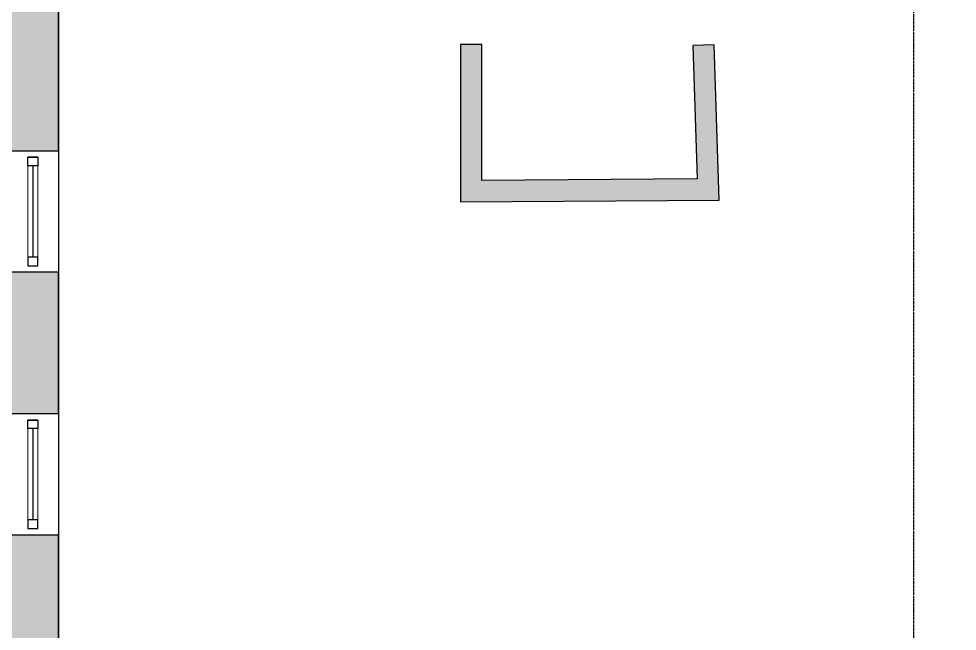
# Model space of a CAD drawing. Header units: millimetres. Extents: x -33838 to 476301, y -41806 to 120107.
# Drawn here: x 49656 to 56214, y 4149 to 8431 of the extents above; entities that cross this region are included whole.
import ezdxf

# ---------------------------------------------------------------- set-up
doc = ezdxf.new("R2010")
doc.units = ezdxf.units.MM
doc.linetypes.add('ADSK_Линия сетки', pattern=[25, 20, -2.5, 0, -2.5])
doc.linetypes.add('ADSK_Снесено', pattern=[4.5, 3, -1.5])
doc.layers.add('_ Окна', color=5, linetype='Continuous', lineweight=30, true_color=0x0000ff)
doc.layers.add('Стены наружные', color=1, linetype='ADSK_Снесено', lineweight=18, true_color=0xff0000)
doc.layers.add('Окна', color=251, linetype='Continuous', lineweight=18)

# ---------------------------------------------------------------- blocks, each defined once
blk = doc.blocks.new('Витраж-тент со смещением вовне - 60мм 30 сдвиг-1466941-01 План 1-го этажа маркировочный')
at = {"layer": '_ Окна'}
for p, q in [((-379, 25), (-379, -45)), ((-379, 25), (-319, 25)), ((-379, -45), (-379, 25)), ((-319, 25), (-319, -45)), ((379, 25), (319, 25)), ((319, 25), (319, -45)), ((379, -45), (379, 25)), ((379, -45), (379, 25)), ((-319, -45), (-379, -45)), ((-319, -10), (319, -10)), ((319, -45), (379, -45))]:
    blk.add_line(p, q, dxfattribs=at)
at = {"layer": 'Окна'}
for p, q in [((319, 25), (-319, 25)), ((-319, -45), (319, -45))]:
    blk.add_line(p, q, dxfattribs=at)

msp = doc.modelspace()

# ---------------------------------------------------------------- hatches: boundary and pattern name
at = {"layer": 'Стены наружные', "linetype": 'Continuous', "lineweight": 25, "true_color": 0x636466}
h = msp.add_hatch(color=251, dxfattribs=at)
h.paths.add_polyline_path([(49933.40071, 150.23165), (49933.40071, 1165.66732), (49423.40071, 1165.66732), (49423.40071, 150.23165), (49595.65426, 150.23165)])
h.paths.add_polyline_path([(49423.40071, 2015.66732), (49933.40071, 2015.66732), (49933.40071, 2997.94675), (49423.40071, 2997.94675), (49423.40071, 2556.17133)])
h.paths.add_polyline_path([(49423.40071, 3847.94675), (49933.40071, 3847.94675), (49933.40071, 4821.33057), (49423.40071, 4821.33057), (49423.40071, 4471.78951)])
h.paths.add_polyline_path([(49551.60736, 5671.33057), (49933.40071, 5671.33057), (49933.40071, 6658.32472), (49423.40071, 6658.32472), (49423.40071, 5671.33057), (49544.72361, 5671.33057)])
h.paths.add_polyline_path([(49933.40071, 7508.32472), (49933.40071, 9042.30207), (49423.40071, 9042.30207), (49423.40071, 7508.32472), (49551.60736, 7508.32472)])
for points in [[(52742.60474, 7299.81414), (52892.60517, 7300.95677), (52892.95881, 8251.71), (52742.95882, 8251.76579), (52742.60516, 7300.95677)], [(54401.29527, 7162.4448), (54551.33697, 7163.58773), (54516.19749, 8247.99199), (54366.27618, 8243.13387), (54401.25823, 7163.58773)], [(52742.54894, 7149.80937), (54401.29527, 7162.4448), (54396.43567, 7312.41213), (52742.60474, 7299.81414), (52742.55364, 7162.4448)]]:
    msp.add_hatch(color=251, dxfattribs=at).paths.add_polyline_path(points)

# ---------------------------------------------------------------- linework, layer by layer
at = {"linetype": 'ADSK_Линия сетки', "lineweight": 25}
msp.add_line((55909.91035, -4984.78696), (55909.91035, 44534.78674), dxfattribs=at)
at = {"color": 251, "lineweight": 25, "true_color": 0x636466}
msp.add_lwpolyline([(46033.2121, 20934.05859), (46033.2121, 43759.20652), (56032.61764, 43759.20652), (56213.94922, 8532.30207), (49933.40071, 8532.30207), (49933.40071, 150.23165), (42036.9317, 150.23165), (42036.9317, 2106.78828), (31235.97355, 2186.47811), (31336.39547, 2185.73719), (31336.39547, -2732.56685), (18972.64368, -2732.56685), (18972.64368, 2186.47811), (8272.99741, 2186.47811), (8272.99741, 272.0206), (290.4987, 306.78828), (290.4987, 8529.25245)], dxfattribs=at)
at = {"layer": 'Стены наружные', "color": 251, "linetype": 'Continuous', "lineweight": 25, "true_color": 0x636466}
for p, q in [((49933.40071, 7508.32472), (49933.40071, 8532.30207)), ((52742.95882, 8251.76579), (52742.54894, 7149.80937)), ((52892.95881, 8251.71), (52742.95882, 8251.76579)), ((52892.60517, 7300.95677), (52892.95881, 8251.71)), ((54516.19749, 8247.99199), (54366.27618, 8243.13387)), ((54366.27618, 8243.13387), (54396.43567, 7312.41213)), ((54551.33697, 7163.58773), (54516.19749, 8247.99199)), ((49423.40071, 7508.32472), (49933.40071, 7508.32472)), ((49933.40071, 7508.32472), (49933.40071, 6658.32472)), ((54396.43567, 7312.41213), (52892.60517, 7300.95677)), ((52742.54894, 7149.80937), (54551.33697, 7163.58773)), ((49933.40071, 6658.32472), (49423.40071, 6658.32472)), ((49933.40071, 5671.33057), (49933.40071, 6658.32472)), ((49423.40071, 5671.33057), (49933.40071, 5671.33057)), ((49933.40071, 5671.33057), (49933.40071, 4821.33057)), ((49933.40071, 4821.33057), (49423.40071, 4821.33057)), ((49933.40071, 3847.94675), (49933.40071, 4821.33057))]:
    msp.add_line(p, q, dxfattribs=at)

# ---------------------------------------------------------------- block references
at = {"layer": '_ Окна', "color": 251, "lineweight": 25, "true_color": 0x636466, "rotation": 270.0000000000003}
for p in [(49763.40071, 7083.32472), (49763.40071, 5246.33057)]:
    msp.add_blockref('Витраж-тент со смещением вовне - 60мм 30 сдвиг-1466941-01 План 1-го этажа маркировочный', p, dxfattribs=at)

doc.saveas('drawing.dxf')
